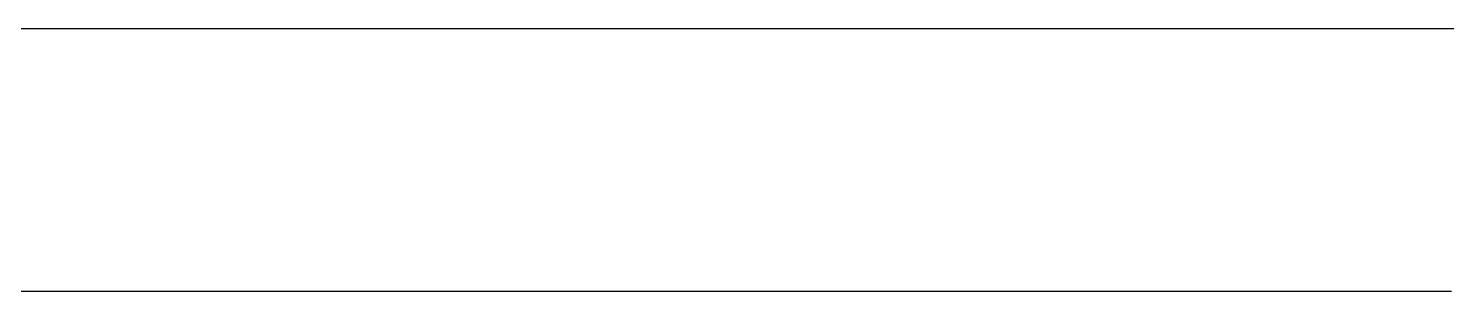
# Model space of a CAD drawing. Extents: x 1 to 47.7, y 0.2 to 35.
# Drawn here: x 14.588 to 18.44, y 5.85 to 6.564 of the extents above; entities that cross this region are included whole.
import ezdxf

# ---------------------------------------------------------------- set-up
doc = ezdxf.new("R2010")
doc.units = 0
doc.header["$MEASUREMENT"] = 0
doc.layers.add('3_1__HORIZONTAL_RACK_MOUNT', color=7, linetype='CONTINUOUS')
doc.layers.add('3_2__HORIZONTAL_PANEL_MOUN', color=7, linetype='CONTINUOUS')

msp = doc.modelspace()

# ---------------------------------------------------------------- linework, layer by layer
at = {"layer": '3_1__HORIZONTAL_RACK_MOUNT'}
msp.add_lwpolyline([(14.5071, 6.5636), (14.7023, 6.5636), (14.8963, 6.5636), (15.0888, 6.5636), (15.2799, 6.5636), (15.4693, 6.5636), (15.6571, 6.5636), (15.8431, 6.5636), (16.0273, 6.5636), (16.2094, 6.5636), (16.3895, 6.5636), (16.4787, 6.5636), (16.5673, 6.5636), (16.6554, 6.5636), (16.7429, 6.5636), (16.8298, 6.5636), (16.9161, 6.5636), (17.0018, 6.5636), (17.0869, 6.5636), (17.1713, 6.5636), (17.2551, 6.5636), (17.3381, 6.5636), (17.4205, 6.5636), (17.5023, 6.5636), (17.5833, 6.5636), (17.6635, 6.5636), (17.7431, 6.5636), (17.8219, 6.5636), (17.9, 6.5636), (17.9773, 6.5636), (18.0538, 6.5636), (18.1295, 6.5636), (18.2044, 6.5636), (18.2785, 6.5636), (18.3517, 6.5636), (18.4242, 6.5636), (18.4957, 6.5636)], dxfattribs=at)
at = {"layer": '3_2__HORIZONTAL_PANEL_MOUN'}
msp.add_lwpolyline([(18.4534, 5.85), (18.3638, 5.85), (18.2734, 5.85), (18.1822, 5.85), (18.0902, 5.85), (17.9974, 5.85), (17.9039, 5.85), (17.8096, 5.85), (17.7146, 5.85), (17.6188, 5.85), (17.5223, 5.85), (17.4252, 5.85), (17.3273, 5.85), (17.2288, 5.85), (17.1296, 5.85), (17.0298, 5.85), (16.9293, 5.85), (16.8283, 5.85), (16.7266, 5.85), (16.6244, 5.85), (16.5215, 5.85), (16.4182, 5.85), (16.3142, 5.85), (16.2098, 5.85), (16.1048, 5.85), (15.9994, 5.85), (15.8934, 5.85), (15.6801, 5.85), (15.465, 5.85), (15.2482, 5.85), (15.0298, 5.85), (14.8101, 5.85), (14.5889, 5.85), (14.3666, 5.85)], dxfattribs=at)

doc.saveas('drawing.dxf')
